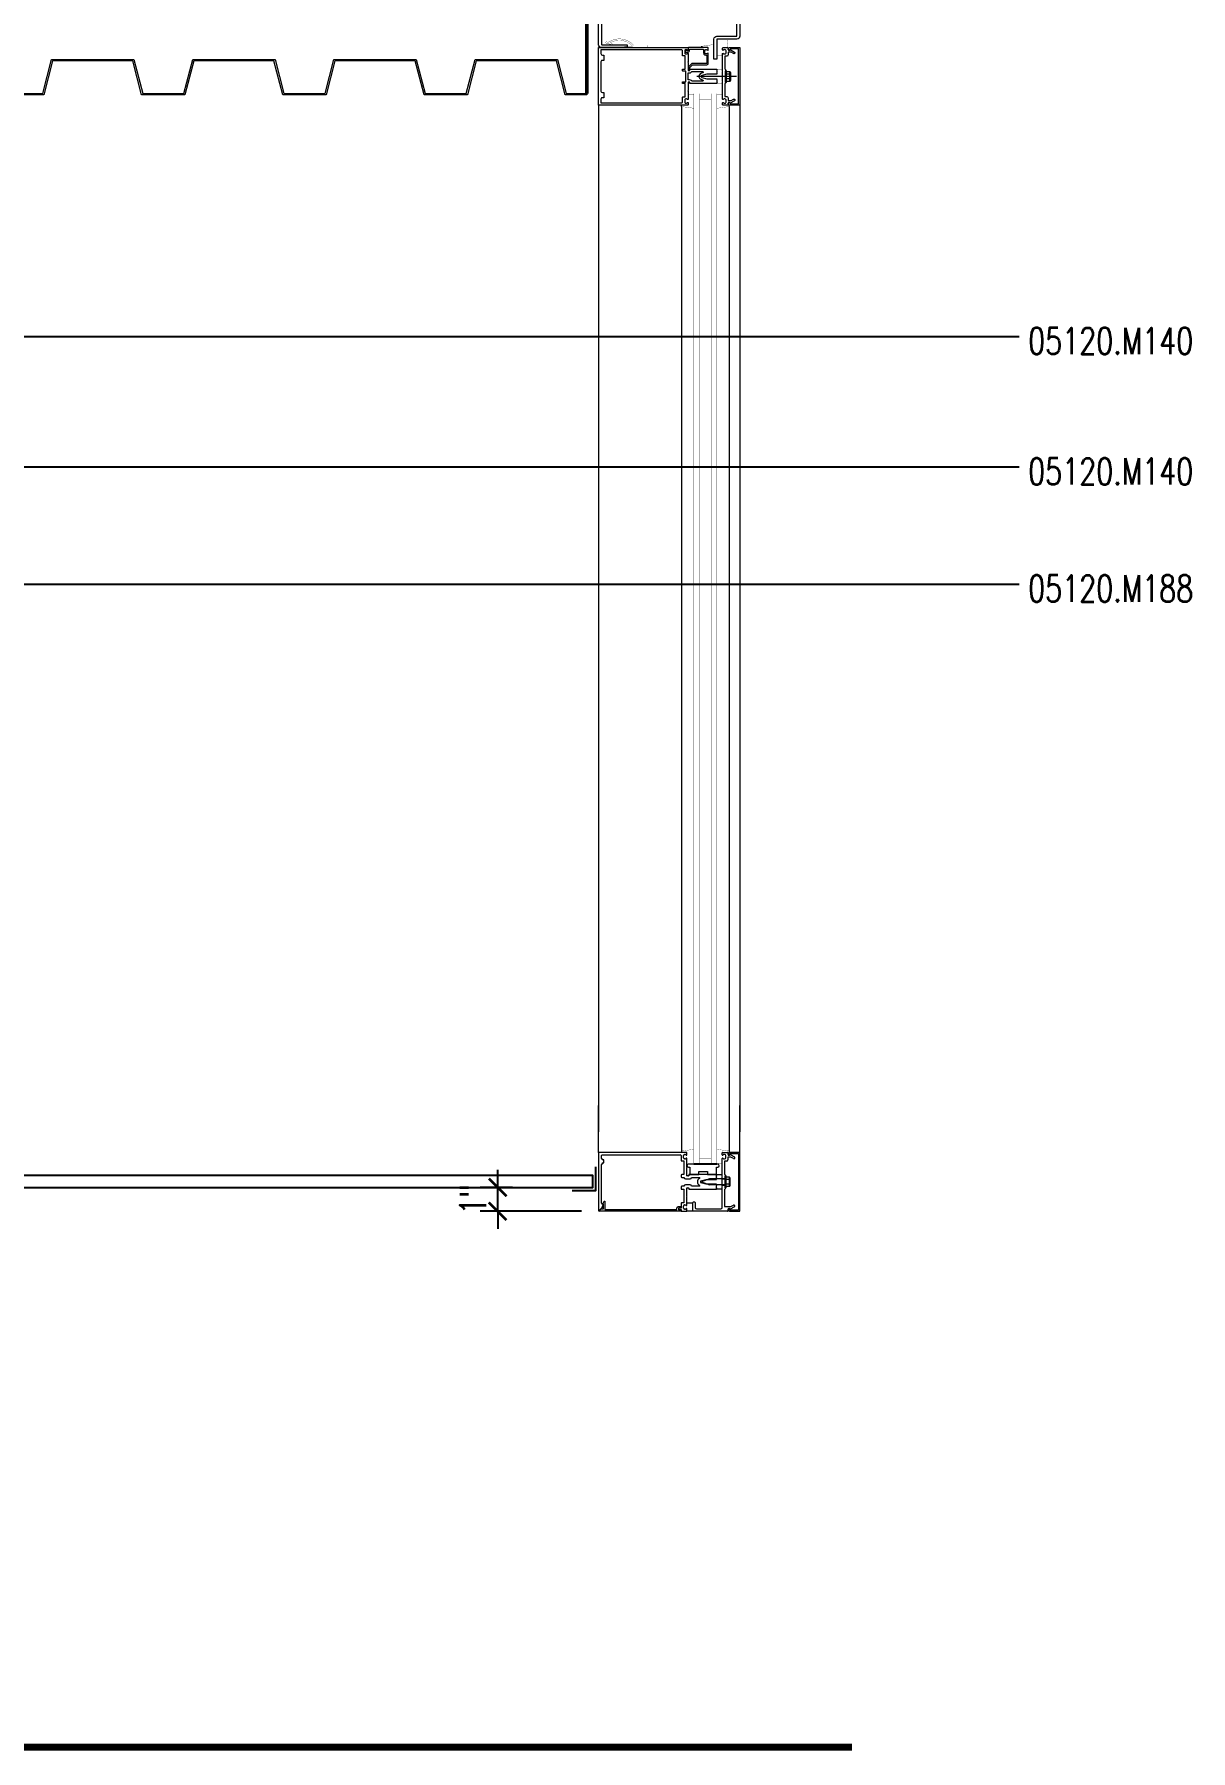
# Model space of a CAD drawing. Header units: inches. Extents: x 4066 to 5785, y 40 to 930.
# Drawn here: x 5735.8 to 5784.9, y 486.9 to 559.8 of the extents above; entities that cross this region are included whole.
import ezdxf

# ---------------------------------------------------------------- set-up
doc = ezdxf.new("R2010")
doc.units = ezdxf.units.IN
doc.header["$LTSCALE"] = 0.5
doc.header["$MEASUREMENT"] = 0
doc.layers.get('0').update_dxf_attribs({"lineweight": 18})
doc.layers.get('Defpoints').update_dxf_attribs({"color": 140, "lineweight": 18})
for name, color, linetype, lineweight in [('A-Anno-Dims', 211, 'Continuous', 18), ('A-Anno-Note', 231, 'Continuous', 25), ('A-Detl-Fine', 90, 'Continuous', 18), ('A-Detl-Medm', 31, 'Continuous', 25), ('A-Detl-Thin', 150, 'Continuous', 18), ('A-Detl-Wide', 213, 'Continuous', 50), ('G-Anno-Ttlb', 213, 'Continuous', 50)]:
    doc.layers.add(name, color=color, linetype=linetype, lineweight=lineweight)
doc.styles.add('Arch-Dim', font='romans.shx', dxfattribs={"width": 0.75})
doc.dimstyles.new('Aec-Arch-I-96', dxfattribs={"dimscale": 96, "dimtxt": 0.09375, "dimasz": 0.0625, "dimexe": 0.0625, "dimexo": 0.0625, "dimgap": 0.03125, "dimtad": 1, "dimdec": 4, "dimzin": 3, "dimdsep": 46, "dimlunit": 4, "dimtxsty": 'Arch-Dim', "dimblk": 'ARCHTICK', "dimcen": 0.09375, "dimazin": 2, "dimtfac": 0.75, "dimtdec": 4, "dimtix": 1, "dimtmove": 2, "dimatfit": 2, "dimfxl": 1, "dimtolj": 1, "dimtzin": 0, "dimarcsym": 0})

# ---------------------------------------------------------------- blocks, each defined once
blk = doc.blocks.new('*U62')
at = {"layer": 'A-Detl-Thin'}
blk.add_lwpolyline([(24.875, 0.06), (23.125, 0.06), (22.75, 1.5), (19.25, 1.5), (18.875, 0.06), (17.125, 0.06), (16.75, 1.5), (13.25, 1.5), (12.875, 0.06), (11.125, 0.06), (10.75, 1.5), (7.25, 1.5), (6.875, 0.06), (5.125, 0.06), (4.75, 1.5), (1.25, 1.5), (0.875, 0.06), (0, 0.06), (0, 0.06), (0, 0), (0.921, 0), (1.296, 1.44), (4.704, 1.44), (5.079, 0), (6.921, 0), (7.296, 1.44), (10.704, 1.44), (11.079, 0), (12.921, 0), (13.296, 1.44), (16.704, 1.44), (17.079, 0), (18.921, 0), (19.296, 1.44), (22.704, 1.44), (23.079, 0), (24.921, 0)], dxfattribs=at)
at = {"layer": 'A-Detl-Wide'}
blk.add_lwpolyline([(0, 0.06), (0, 5.5), (135.5, 5.5)], dxfattribs=at)
blk = doc.blocks.new('_ArchTick')
at = {"color": 0, "linetype": 'ByBlock', "const_width": 0.15}
blk.add_lwpolyline([(-0.5, -0.5), (0.5, 0.5)], dxfattribs=at)
blk = doc.blocks.new('*D149')
at = {"layer": 'A-Anno-Dims', "color": 0, "lineweight": -2, "transparency": 16777216}
for p, q in [((5755.453, 510.802), (5755.453, 511.552)), ((5756.079, 510.802), (5754.703, 510.802)), ((5755.453, 509.787), (5755.453, 510.802)), ((5759.013, 509.787), (5754.703, 509.787)), ((5755.453, 509.787), (5755.453, 509.037))]:
    blk.add_line(p, q, dxfattribs=at)
at = {"layer": 'Defpoints', "color": 0, "transparency": 16777216}
for p in [(5755.453, 510.802), (5756.829, 510.802), (5759.763, 509.787)]:
    blk.add_point(p, dxfattribs=at)
at = {"layer": 'A-Anno-Dims', "color": 0, "lineweight": -2, "transparency": 16777216, "xscale": 0.75, "yscale": 0.75, "zscale": 0.75}
for p, rotation in [((5755.453, 510.802), 270), ((5755.453, 509.787), 90)]:
    blk.add_blockref('_ArchTick', p, dxfattribs=dict(at, rotation=rotation))
at = {"layer": 'A-Anno-Dims', "color": 0, "transparency": 16777216, "insert": (5754.408, 510.295), "char_height": 1.125, "attachment_point": 5, "rotation": 90, "style": 'Arch-Dim'}
blk.add_mtext('\\A1;1"', dxfattribs=at)
blk = doc.blocks.new('*D155')
at = {"layer": 'A-Anno-Dims', "color": 0, "lineweight": -2, "transparency": 16777216}
for p, q in [((5653.745, 513.037), (5653.745, 607.563)), ((5765.745, 589.563), (5765.745, 607.563)), ((5653.745, 606.813), (5765.745, 606.813))]:
    blk.add_line(p, q, dxfattribs=at)
at = {"layer": 'Defpoints', "color": 0, "transparency": 16777216}
for p in [(5765.745, 606.813), (5765.745, 588.813), (5653.745, 512.287)]:
    blk.add_point(p, dxfattribs=at)
at = {"layer": 'A-Anno-Dims', "color": 0, "lineweight": -2, "transparency": 16777216, "xscale": 0.75, "yscale": 0.75, "zscale": 0.75, "rotation": 180}
blk.add_blockref('_ArchTick', (5653.745, 606.813), dxfattribs=at)
at = {"layer": 'A-Anno-Dims', "color": 0, "lineweight": -2, "transparency": 16777216, "xscale": 0.75, "yscale": 0.75, "zscale": 0.75}
blk.add_blockref('_ArchTick', (5765.745, 606.813), dxfattribs=at)
at = {"layer": 'A-Anno-Dims', "color": 0, "transparency": 16777216, "insert": (5709.745, 607.858), "char_height": 1.125, "attachment_point": 5, "style": 'Arch-Dim'}
blk.add_mtext('\\A1;9\'-4"', dxfattribs=at)

msp = doc.modelspace()

# ---------------------------------------------------------------- linework, layer by layer
at = {"layer": 'A-Detl-Fine'}
for p, q in [((5764.1183, 559.28619), (5764.1183, 559.22756)), ((5765.60671, 558.00566), (5763.9129, 558.00566)), ((5765.181, 558.24885), (5765.141, 558.24885)), ((5765.141, 557.74885), (5765.141, 558.24885)), ((5765.181, 557.74885), (5765.181, 558.24885)), ((5765.32068, 558.20177), (5765.181, 558.20177)), ((5765.32068, 558.10032), (5765.181, 558.10032)), ((5765.32068, 557.8974), (5765.181, 557.8974)), ((5765.32461, 557.81226), (5765.32461, 558.18545)), ((5765.34331, 558.18545), (5765.32461, 558.18545)), ((5765.35561, 557.84667), (5765.35561, 558.15105)), ((5765.181, 557.74885), (5765.141, 557.74885)), ((5765.32068, 557.79594), (5765.181, 557.79594)), ((5765.34331, 557.81226), (5765.32461, 557.81226)), ((5763.26323, 556.72511), (5763.26323, 556.78412)), ((5763.26323, 556.72511), (5763.26323, 512.34584)), ((5765.29537, 556.72511), (5765.29537, 556.78591)), ((5765.29537, 556.72511), (5765.29537, 512.34584)), ((5763.26323, 512.34584), (5763.26323, 512.28682)), ((5765.29537, 512.34584), (5765.29537, 512.28504)), ((5764.80764, 511.78682), (5763.55764, 511.78682)), ((5763.55764, 511.66182), (5763.62014, 511.66182)), ((5763.62014, 511.66182), (5763.62014, 511.34982)), ((5763.62014, 511.34982), (5763.99514, 511.34982)), ((5763.99514, 511.47482), (5764.37014, 511.47482)), ((5763.99514, 511.34982), (5763.99514, 511.47482)), ((5764.37014, 511.47482), (5764.37014, 511.34982)), ((5764.37014, 511.34982), (5764.74514, 511.34982)), ((5764.74514, 511.34982), (5764.74514, 511.66182)), ((5764.74514, 511.66182), (5764.80764, 511.66182)), ((5764.74514, 511.34982), (5764.99514, 511.34982)), ((5765.12014, 510.78682), (5765.12014, 511.28682)), ((5765.16014, 511.28682), (5765.12014, 511.28682)), ((5765.16014, 510.78682), (5765.16014, 511.28682)), ((5765.29982, 511.23974), (5765.16014, 511.23974)), ((5765.30374, 510.85023), (5765.30374, 511.22342)), ((5765.32245, 511.22342), (5765.30374, 511.22342)), ((5765.33474, 510.88464), (5765.33474, 511.18902)), ((5764.45514, 511.16221), (5764.12014, 511.03682)), ((5764.12014, 511.03682), (5764.45514, 510.91144)), ((5765.12014, 511.16221), (5764.45514, 511.16221)), ((5765.12014, 510.91144), (5764.45514, 510.91144)), ((5764.99514, 510.72382), (5764.74514, 510.72382)), ((5765.16014, 510.78682), (5765.12014, 510.78682)), ((5765.29982, 511.13829), (5765.16014, 511.13829)), ((5765.29982, 510.93537), (5765.16014, 510.93537)), ((5765.29982, 510.83391), (5765.16014, 510.83391)), ((5765.32245, 510.85023), (5765.30374, 510.85023)), ((5763.4949, 510.14722), (5763.7449, 510.14722)), ((5763.7449, 509.78722), (5763.4949, 509.78722))]:
    msp.add_line(p, q, dxfattribs=at)
at = {"layer": 'A-Detl-Fine', "const_width": 0.01111}
for points in [[(5760.07629, 559.47402), (5760.06102, 559.46987), (5760.05013, 559.45899), (5760.04598, 559.44372)], [(5760.04598, 559.44372), (5760.04879, 559.43099), (5760.05647, 559.42078), (5760.06789, 559.4146)], [(5760.06787, 559.4146), (5760.33285, 559.34882)], [(5760.08244, 559.47342), (5760.08045, 559.47374), (5760.07836, 559.47394), (5760.07629, 559.47402)], [(5760.15541, 559.4553), (5760.08248, 559.4734)], [(5760.62097, 559.59977), (5760.55067, 559.59648), (5760.4806, 559.58685), (5760.41137, 559.5712), (5760.34359, 559.54988), (5760.2779, 559.52321), (5760.2149, 559.49155), (5760.15522, 559.45522)], [(5760.62097, 559.53919), (5760.54257, 559.53497), (5760.46501, 559.52262), (5760.38917, 559.50255), (5760.3159, 559.4752), (5760.24606, 559.44099)], [(5760.34119, 559.36582), (5760.247, 559.44108)], [(5760.33285, 559.34883), (5760.33367, 559.34866), (5760.33453, 559.34854), (5760.33538, 559.3485)], [(5760.33538, 559.3485), (5760.34024, 559.34981), (5760.34369, 559.35327), (5760.34501, 559.35813)], [(5760.34501, 559.35813), (5760.34454, 559.36106), (5760.34323, 559.36368), (5760.34118, 559.3658)], [(5761.23449, 559.32674), (5761.19066, 559.37147), (5761.14348, 559.4127), (5761.09328, 559.45026), (5761.04038, 559.484), (5760.98508, 559.51376), (5760.92772, 559.53938), (5760.8686, 559.5607), (5760.80805, 559.57755), (5760.74638, 559.58979), (5760.68392, 559.59725), (5760.62097, 559.59977)], [(5761.18631, 559.28924), (5761.14156, 559.33456), (5761.09324, 559.3758), (5761.0417, 559.41278), (5760.98731, 559.44535), (5760.93042, 559.47336), (5760.87139, 559.49663), (5760.81057, 559.51501), (5760.74832, 559.52833), (5760.68501, 559.53645), (5760.62097, 559.53919)], [(5761.82093, 559.32491), (5761.23458, 559.32491)], [(5761.82093, 559.22718), (5761.82093, 559.32491)], [(5764.646, 559.36099), (5764.1183, 559.28619)], [(5765.23345, 559.5926), (5765.21973, 559.53145), (5765.2115, 559.46909), (5765.20876, 559.40612)], [(5765.20876, 559.40612), (5765.2115, 559.34315), (5765.21973, 559.28079), (5765.23345, 559.21964)], [(5761.18652, 559.28777), (5760.8437, 559.28777)], [(5760.8437, 559.28777), (5760.8437, 559.25747)], [(5760.874, 559.22718), (5760.85874, 559.23133), (5760.84786, 559.2422), (5760.84372, 559.25747)], [(5760.874, 559.22718), (5761.82093, 559.22718)], [(5764.1183, 559.22756), (5764.23129, 559.22756)], [(5764.40169, 558.75849), (5764.646, 558.75849)], [(5764.76814, 559.22681), (5765.01245, 559.22681)], [(5765.01245, 558.875), (5764.76814, 558.875)], [(5765.01221, 558.31153), (5764.76791, 558.31153)], [(5763.54662, 557.25282), (5763.79094, 557.25282)], [(5765.01198, 557.25282), (5764.76767, 557.25282)], [(5764.76791, 557.69979), (5765.01221, 557.69979)], [(5763.79094, 556.65033), (5763.26323, 556.72511)], [(5764.76767, 556.65033), (5765.29537, 556.72511)], [(5763.79094, 512.42061), (5763.26323, 512.34584)], [(5764.76767, 512.42061), (5765.29537, 512.34584)], [(5763.54662, 511.81813), (5763.79094, 511.81813)], [(5765.01198, 511.81813), (5764.76767, 511.81813)]]:
    msp.add_lwpolyline(points, dxfattribs=at)
at = {"layer": 'A-Detl-Fine', "linetype": 'Continuous', "const_width": 0.01111}
for points in [[(5764.76791, 558.31153), (5764.76791, 558.25045)], [(5764.76791, 557.76086), (5764.76791, 557.69979)]]:
    msp.add_lwpolyline(points, dxfattribs=at)
at = {"layer": 'A-Detl-Fine'}
for centre, radius, start, end in [((5765.3013, 558.15105), 0.05431, 290.9107, 69.0893), ((5765.19076, 557.99885), 0.16485, 322.0123, 37.9877), ((5765.3013, 557.84667), 0.05431, 290.9107, 69.0893), ((5763.55764, 511.72432), 0.0625, 90, 270), ((5764.80764, 511.72432), 0.0625, 270, 90), ((5765.28043, 511.18902), 0.05431, 290.9107, 69.0893), ((5765.16989, 511.03682), 0.16485, 322.0123, 37.9877), ((5765.28043, 510.88464), 0.05431, 290.9107, 69.0893)]:
    msp.add_arc(centre, radius, start, end, dxfattribs=at)
at = {"layer": 'A-Detl-Medm', "linetype": 'Continuous'}
msp.add_line((5763.79069, 511.79821), (5764.76791, 511.79821), dxfattribs=at)
at = {"layer": 'A-Detl-Medm', "linetype": 'Continuous', "const_width": 0.01111}
for points in [[(5763.79069, 557.27274), (5764.76791, 557.27274)], [(5763.79069, 511.79821), (5763.79069, 557.27274)], [(5764.03499, 511.79821), (5764.03499, 557.27274)], [(5764.5236, 557.27274), (5764.5236, 511.79821)], [(5764.76791, 557.27274), (5764.76791, 511.79821)], [(5764.03499, 557.02844), (5764.5236, 557.02844)], [(5764.03499, 512.04251), (5764.5236, 512.04251)]]:
    msp.add_lwpolyline(points, dxfattribs=at)
at = {"layer": 'A-Detl-Medm'}
msp.add_lwpolyline([(5653.99514, 510.80236), (5759.49415, 510.80236), (5759.49415, 511.30236), (5653.99514, 511.30236)], close=True, dxfattribs=at)
msp.add_lwpolyline([(5758.61915, 510.67736), (5759.61915, 510.67736), (5759.61915, 511.67736)], dxfattribs=at)
at = {"layer": 'A-Detl-Thin'}
for p, q in [((5759.74432, 556.78412), (5759.74432, 559.22718)), ((5759.74432, 559.22718), (5763.52685, 559.22718)), ((5763.27277, 559.12945), (5759.84205, 559.12945)), ((5759.84205, 559.12945), (5759.84205, 558.9731)), ((5759.84205, 558.9731), (5759.84209, 558.9731)), ((5759.84209, 558.62619), (5759.84205, 558.62619)), ((5759.84205, 558.62619), (5759.84205, 557.38513)), ((5759.84209, 558.9731), (5759.85007, 558.94352)), ((5759.85007, 558.65578), (5759.84209, 558.62619)), ((5759.85007, 558.94352), (5759.87111, 558.92248)), ((5759.87111, 558.67681), (5759.85007, 558.65578)), ((5759.87111, 558.92248), (5759.90069, 558.91448)), ((5759.90069, 558.68481), (5759.87111, 558.67681)), ((5759.90069, 558.91448), (5759.90069, 558.91447)), ((5759.90069, 558.91447), (5759.95933, 558.91447)), ((5759.95933, 558.68483), (5759.90069, 558.68483)), ((5759.90069, 558.68483), (5759.90069, 558.68481)), ((5759.95933, 558.91447), (5759.95933, 558.68483)), ((5763.27277, 559.12943), (5763.27277, 559.12945)), ((5763.28757, 559.12544), (5763.27277, 559.12943)), ((5763.29808, 559.11492), (5763.28757, 559.12544)), ((5763.30206, 559.10014), (5763.29808, 559.11492)), ((5763.30208, 559.10014), (5763.30206, 559.10014)), ((5763.30208, 558.89982), (5763.30208, 559.10014)), ((5763.30212, 558.89982), (5763.30208, 558.89982)), ((5763.30478, 558.88997), (5763.30212, 558.89982)), ((5763.31178, 558.88297), (5763.30478, 558.88997)), ((5763.32163, 558.88029), (5763.31178, 558.88297)), ((5763.32163, 558.88027), (5763.32163, 558.88029)), ((5763.42424, 558.88027), (5763.32163, 558.88027)), ((5763.39983, 559.09429), (5763.39981, 559.09429)), ((5763.39981, 559.09429), (5763.39981, 559.00828)), ((5763.39981, 559.00828), (5763.39983, 559.00828)), ((5763.40648, 559.11894), (5763.39983, 559.09429)), ((5763.39983, 559.00828), (5763.40648, 558.98363)), ((5763.42401, 559.13648), (5763.40648, 559.11894)), ((5763.40648, 558.98363), (5763.42401, 558.96609)), ((5763.42953, 559.08617), (5763.4193, 559.06493)), ((5763.4193, 559.06493), (5763.42706, 559.04408)), ((5763.44867, 559.14314), (5763.42401, 559.13648)), ((5763.42401, 558.96609), (5763.44867, 558.95943)), ((5763.42424, 558.31153), (5763.42424, 558.88027)), ((5763.42706, 559.04408), (5763.44867, 559.03468)), ((5763.4733, 559.12395), (5763.42951, 559.08619)), ((5763.42951, 559.08619), (5763.42953, 559.08617)), ((5763.45893, 559.14314), (5763.44867, 559.14314)), ((5763.44867, 559.03468), (5763.5464, 559.03468)), ((5763.44867, 558.95943), (5763.45893, 558.95943)), ((5763.45895, 559.14312), (5763.45893, 559.14314)), ((5763.45893, 558.95945), (5763.48184, 558.96246)), ((5763.45893, 558.95943), (5763.45893, 558.95945)), ((5763.48188, 559.14009), (5763.45895, 559.14312)), ((5763.47332, 559.12391), (5763.4733, 559.12395)), ((5763.48381, 559.12747), (5763.47332, 559.12391)), ((5763.48184, 558.96246), (5763.503, 558.97126)), ((5763.50305, 559.13128), (5763.48188, 559.14009)), ((5763.49335, 559.1231), (5763.48381, 559.12747)), ((5763.4975, 559.11284), (5763.49335, 559.1231)), ((5763.49752, 559.11284), (5763.4975, 559.11284)), ((5763.49752, 559.0933), (5763.49752, 559.11284)), ((5763.5464, 559.0933), (5763.49752, 559.0933)), ((5763.503, 558.97126), (5763.5213, 558.98537)), ((5763.52135, 559.11714), (5763.50305, 559.13128)), ((5763.5213, 558.98537), (5763.52135, 558.98537)), ((5763.53193, 559.11285), (5763.52135, 559.1172)), ((5763.52135, 559.1172), (5763.52135, 559.11714)), ((5763.52135, 558.98537), (5763.53193, 558.98972)), ((5763.52685, 559.22718), (5763.52685, 559.22714)), ((5763.52685, 559.22714), (5763.5367, 559.22448)), ((5763.5464, 558.63108), (5763.53173, 558.61641)), ((5763.53173, 558.61641), (5763.5464, 558.60176)), ((5763.54192, 559.11697), (5763.53193, 559.11285)), ((5763.53193, 558.98972), (5763.54192, 558.9856)), ((5763.5367, 559.22448), (5763.5437, 559.21748)), ((5763.54636, 559.1275), (5763.54192, 559.11697)), ((5763.54192, 558.9856), (5763.54636, 558.97506)), ((5763.5437, 559.21748), (5763.54636, 559.20763)), ((5763.54636, 559.20763), (5763.5464, 559.20763)), ((5763.5464, 559.1275), (5763.54636, 559.1275)), ((5763.54636, 558.97506), (5763.5464, 558.97506)), ((5763.54907, 559.21748), (5763.5464, 559.20763)), ((5763.5464, 559.20763), (5763.5464, 559.1275)), ((5763.5464, 559.20763), (5763.5464, 559.0933)), ((5763.5464, 559.03469), (5763.57598, 559.04268)), ((5763.5464, 559.03468), (5763.5464, 559.03469)), ((5763.5464, 558.97506), (5763.5464, 558.63108)), ((5763.5464, 558.60176), (5763.5464, 558.26266)), ((5763.55607, 559.22449), (5763.54907, 559.21748)), ((5763.56592, 559.22716), (5763.55607, 559.22449)), ((5764.38191, 559.22718), (5763.56592, 559.22718)), ((5763.56592, 559.22718), (5763.56592, 559.22716)), ((5763.57598, 559.04268), (5763.597, 559.0637)), ((5763.597, 559.0637), (5763.605, 559.09328)), ((5763.605, 559.09328), (5763.60502, 559.0933)), ((5763.60502, 559.0933), (5763.60502, 559.16854)), ((5763.60502, 559.16854), (5764.19624, 559.16854)), ((5764.19624, 559.16854), (5764.19624, 559.00828)), ((5764.19624, 559.00828), (5764.19626, 559.00828)), ((5764.19626, 559.00828), (5764.21091, 558.95403)), ((5764.21091, 558.95403), (5764.24948, 558.91546)), ((5764.24948, 558.91546), (5764.30373, 558.90081)), ((5764.25487, 559.00828), (5764.25487, 559.09429)), ((5764.25487, 559.09429), (5764.25489, 559.09429)), ((5764.25489, 559.00828), (5764.25487, 559.00828)), ((5764.25489, 559.09429), (5764.26157, 559.11893)), ((5764.26157, 558.98364), (5764.25489, 559.00828)), ((5764.26157, 559.11893), (5764.27909, 559.13645)), ((5764.27909, 558.96612), (5764.26157, 558.98364)), ((5764.27909, 559.13645), (5764.30373, 559.14312)), ((5764.30373, 558.95945), (5764.27909, 558.96612)), ((5764.30373, 559.14312), (5764.30373, 559.14314)), ((5764.30373, 559.14314), (5764.314, 559.14314)), ((5764.30373, 558.95943), (5764.30373, 558.95945)), ((5764.314, 558.95943), (5764.30373, 558.95943)), ((5764.30373, 558.90081), (5764.30373, 558.90079)), ((5764.30373, 558.90079), (5764.34282, 558.90079)), ((5764.314, 559.14314), (5764.31402, 559.14312)), ((5764.3369, 558.96248), (5764.314, 558.95945)), ((5764.314, 558.95945), (5764.314, 558.95943)), ((5764.31402, 559.14312), (5764.33694, 559.14007)), ((5764.35806, 558.97128), (5764.3369, 558.96248)), ((5764.33694, 559.14007), (5764.3581, 559.13126)), ((5764.34282, 558.90079), (5764.34282, 558.56071)), ((5764.37638, 558.98539), (5764.35806, 558.97128)), ((5764.3581, 559.13126), (5764.37642, 559.11714)), ((5764.37642, 558.98537), (5764.37638, 558.98539)), ((5764.37642, 559.11714), (5764.37642, 559.1172)), ((5764.37642, 559.1172), (5764.38699, 559.11285)), ((5764.38699, 558.98973), (5764.37642, 558.98537)), ((5764.38191, 559.22714), (5764.38191, 559.22718)), ((5764.39177, 559.22449), (5764.38191, 559.22714)), ((5764.38699, 559.11285), (5764.39699, 559.11697)), ((5764.39699, 558.98561), (5764.38699, 558.98973)), ((5764.39877, 559.21748), (5764.39177, 559.22449)), ((5764.39699, 559.11697), (5764.40142, 559.1275)), ((5764.40142, 558.97506), (5764.39699, 558.98561)), ((5764.40142, 559.20763), (5764.39877, 559.21748)), ((5764.40146, 559.20763), (5764.40142, 559.20763)), ((5764.40142, 559.1275), (5764.40146, 559.1275)), ((5764.40146, 558.97506), (5764.40142, 558.97506)), ((5764.40146, 559.1275), (5764.40146, 559.20763)), ((5764.40146, 558.56071), (5764.40146, 558.97506)), ((5765.25261, 559.149), (5765.25261, 559.16854)), ((5765.25261, 559.16854), (5765.25265, 559.16854)), ((5765.25265, 559.149), (5765.25261, 559.149)), ((5765.25265, 559.16854), (5765.26066, 559.19811)), ((5765.25799, 559.12929), (5765.25265, 559.149)), ((5765.272, 559.11528), (5765.25799, 559.12929)), ((5765.26066, 559.19811), (5765.28168, 559.21913)), ((5765.29171, 559.10994), (5765.272, 559.11528)), ((5765.28168, 559.21913), (5765.31125, 559.22714)), ((5765.31142, 559.11527), (5765.29171, 559.10994)), ((5765.31125, 559.22714), (5765.31125, 559.22718)), ((5765.31125, 559.22718), (5765.74514, 559.22718)), ((5765.32542, 559.12928), (5765.31142, 559.11527)), ((5765.33076, 559.149), (5765.32542, 559.12928)), ((5765.33078, 559.149), (5765.33076, 559.149)), ((5765.6865, 559.17832), (5765.33078, 559.17832)), ((5765.33078, 559.17832), (5765.33078, 559.149)), ((5765.6865, 556.833), (5765.6865, 559.17832)), ((5765.74514, 559.22718), (5765.74514, 556.78412)), ((5763.30208, 558.25289), (5763.30208, 558.29198)), ((5763.30208, 558.29198), (5763.3021, 558.29198)), ((5763.30212, 558.25289), (5763.30208, 558.25289)), ((5763.3021, 558.29198), (5763.30478, 558.30183)), ((5763.30478, 558.24305), (5763.30212, 558.25289)), ((5763.30478, 558.30183), (5763.31178, 558.30883)), ((5763.31178, 558.23604), (5763.30478, 558.24305)), ((5763.31178, 558.30883), (5763.32163, 558.3115)), ((5763.32163, 558.23337), (5763.31178, 558.23604)), ((5763.32163, 558.3115), (5763.32163, 558.31153)), ((5763.32163, 558.31153), (5763.42424, 558.31153)), ((5763.32163, 558.23335), (5763.32163, 558.23337)), ((5763.44867, 558.23335), (5763.32163, 558.23335)), ((5763.44867, 557.77796), (5763.44867, 558.23335)), ((5763.5464, 558.26266), (5763.54773, 558.25773)), ((5763.5464, 557.85614), (5763.5464, 558.15517)), ((5763.5464, 558.15517), (5763.61089, 558.15517)), ((5763.54773, 558.25773), (5763.55123, 558.25423)), ((5763.55123, 558.25423), (5763.55616, 558.25289)), ((5763.55421, 558.37993), (5763.5542, 558.37993)), ((5763.5542, 558.37993), (5763.5542, 558.27244)), ((5763.5542, 558.27244), (5763.55421, 558.27244)), ((5763.55622, 558.39514), (5763.55421, 558.37993)), ((5763.55421, 558.27244), (5763.55688, 558.26259)), ((5763.55616, 558.25289), (5763.61089, 558.25289)), ((5763.56205, 558.4092), (5763.55622, 558.39514)), ((5763.55688, 558.26259), (5763.56389, 558.25558)), ((5763.57139, 558.42138), (5763.56205, 558.4092)), ((5763.56389, 558.25558), (5763.57374, 558.25291)), ((5763.69352, 558.54354), (5763.57139, 558.4214)), ((5763.57139, 558.4214), (5763.57139, 558.42138)), ((5763.57374, 558.25291), (5763.57374, 558.25289)), ((5763.57374, 558.25289), (5763.59329, 558.25289)), ((5763.59329, 558.25293), (5763.60314, 558.25559)), ((5763.59329, 558.25289), (5763.59329, 558.25293)), ((5763.60314, 558.25559), (5763.61014, 558.26259)), ((5763.61014, 558.26259), (5763.6128, 558.27244)), ((5763.61087, 558.15518), (5763.64956, 558.16235)), ((5763.61089, 558.15517), (5763.61087, 558.15518)), ((5763.61089, 558.25291), (5763.61581, 558.25423)), ((5763.61089, 558.25289), (5763.61089, 558.25291)), ((5763.6128, 558.27244), (5763.61284, 558.27244)), ((5763.61284, 558.37993), (5763.73499, 558.50209)), ((5763.61284, 558.27244), (5763.61284, 558.37993)), ((5763.61581, 558.25423), (5763.61931, 558.25773)), ((5763.61931, 558.25773), (5763.62063, 558.26266)), ((5763.62063, 558.26266), (5763.62065, 558.26266)), ((5763.62065, 558.26266), (5763.62065, 558.30175)), ((5763.62065, 558.30175), (5763.62067, 558.30175)), ((5763.62067, 558.30175), (5763.62201, 558.30667)), ((5763.62201, 558.30667), (5763.62551, 558.31017)), ((5763.62551, 558.31017), (5763.63043, 558.3115)), ((5763.63043, 558.3115), (5763.63043, 558.31153)), ((5763.63043, 558.31153), (5764.76791, 558.31153)), ((5763.64956, 558.16235), (5763.68261, 558.18257)), ((5763.68261, 558.18257), (5763.70662, 558.21376)), ((5763.69354, 558.54354), (5763.69352, 558.54354)), ((5763.70572, 558.55288), (5763.69354, 558.54354)), ((5763.71978, 558.5587), (5763.70572, 558.55288)), ((5763.70662, 558.21376), (5763.70663, 558.2138)), ((5763.70663, 558.2138), (5764.15958, 558.2138)), ((5763.73499, 558.56071), (5763.71978, 558.5587)), ((5764.34282, 558.56071), (5763.73499, 558.56071)), ((5763.73499, 558.50209), (5764.34282, 558.50209)), ((5764.0247, 558.07744), (5764.00778, 558.03052)), ((5764.00778, 558.03052), (5764.00778, 557.9808)), ((5764.00778, 557.9808), (5764.0247, 557.93388)), ((5764.05853, 558.11601), (5764.0247, 558.07744)), ((5764.0247, 557.93388), (5764.05853, 557.89531)), ((5764.10928, 558.14065), (5764.05853, 558.11601)), ((5764.05853, 557.89531), (5764.10928, 557.87067)), ((5764.13457, 558.04625), (5764.10688, 558.02274)), ((5764.10688, 558.02274), (5764.10688, 557.98858)), ((5764.10688, 557.98858), (5764.13457, 557.96507)), ((5764.16715, 558.15617), (5764.10926, 558.14065)), ((5764.10926, 558.14065), (5764.10928, 558.14065)), ((5764.10928, 557.87067), (5764.10926, 557.87065)), ((5764.10926, 557.87065), (5764.16715, 557.85515)), ((5764.34771, 558.10337), (5764.13457, 558.04627)), ((5764.13457, 558.04627), (5764.13457, 558.04625)), ((5764.13457, 557.96507), (5764.13457, 557.96506)), ((5764.13457, 557.96506), (5764.34771, 557.90793)), ((5764.15958, 558.2138), (5764.15958, 558.21378)), ((5764.15958, 558.21378), (5764.18412, 558.20081)), ((5764.18751, 558.17506), (5764.16715, 558.15619)), ((5764.16715, 558.15619), (5764.16715, 558.15617)), ((5764.18412, 558.20081), (5764.18751, 558.17506)), ((5764.34282, 558.50211), (5764.3724, 558.51009)), ((5764.34282, 558.50209), (5764.34282, 558.50211)), ((5764.76791, 558.10337), (5764.34771, 558.10337)), ((5764.34771, 557.90793), (5764.76791, 557.90793)), ((5764.3724, 558.51009), (5764.39343, 558.53111)), ((5764.39343, 558.53111), (5764.40142, 558.56069)), ((5764.40142, 558.56069), (5764.40146, 558.56071)), ((5764.76791, 558.31153), (5764.76791, 558.27244)), ((5764.76791, 558.27244), (5764.78258, 558.25778)), ((5764.78258, 558.25778), (5764.76791, 558.24311)), ((5764.76791, 558.24311), (5764.76791, 558.17179)), ((5764.76791, 558.17179), (5764.78258, 558.15713)), ((5764.78258, 558.15713), (5764.76791, 558.14247)), ((5764.76791, 558.14247), (5764.76791, 558.10337)), ((5764.76791, 557.90793), (5764.76791, 557.86884)), ((5764.76791, 557.86884), (5764.78258, 557.85419)), ((5759.84205, 557.38513), (5759.84209, 557.38513)), ((5759.84209, 557.38513), (5759.85007, 557.35555)), ((5759.85007, 557.35555), (5759.87111, 557.33451)), ((5759.87111, 557.33451), (5759.90069, 557.32651)), ((5759.90069, 557.32651), (5759.90069, 557.32649)), ((5759.90069, 557.32649), (5759.95933, 557.32649)), ((5759.95933, 557.32649), (5759.95933, 557.09684)), ((5763.30208, 557.71934), (5763.30208, 557.75843)), ((5763.30208, 557.75843), (5763.3021, 557.75843)), ((5763.30212, 557.71934), (5763.30208, 557.71934)), ((5763.3021, 557.75843), (5763.30478, 557.76827)), ((5763.30478, 557.70949), (5763.30212, 557.71934)), ((5763.30478, 557.76827), (5763.31178, 557.77527)), ((5763.31178, 557.70249), (5763.30478, 557.70949)), ((5763.31178, 557.77527), (5763.32163, 557.77794)), ((5763.32163, 557.69981), (5763.31178, 557.70249)), ((5763.31178, 557.12835), (5763.32163, 557.13101)), ((5763.32163, 557.77794), (5763.32163, 557.77796)), ((5763.32163, 557.77796), (5763.44867, 557.77796)), ((5763.32163, 557.69979), (5763.32163, 557.69981)), ((5763.42424, 557.69979), (5763.32163, 557.69979)), ((5763.32163, 557.13101), (5763.32163, 557.13105)), ((5763.32163, 557.13105), (5763.42424, 557.13105)), ((5763.42424, 557.13105), (5763.42424, 557.69979)), ((5763.5464, 557.40956), (5763.53173, 557.39489)), ((5763.53173, 557.39489), (5763.5464, 557.38023)), ((5763.61089, 557.85614), (5763.5464, 557.85614)), ((5763.54773, 557.75357), (5763.5464, 557.74865)), ((5763.5464, 557.74865), (5763.5464, 557.40956)), ((5763.5464, 557.38023), (5763.5464, 557.03626)), ((5763.55123, 557.75708), (5763.54773, 557.75357)), ((5763.55616, 557.75841), (5763.55123, 557.75708)), ((5763.61089, 557.75843), (5763.55616, 557.75843)), ((5763.55616, 557.75843), (5763.55616, 557.75841)), ((5763.61093, 557.85612), (5763.61089, 557.85614)), ((5763.61089, 557.75839), (5763.61089, 557.75843)), ((5763.61581, 557.75707), (5763.61089, 557.75839)), ((5763.64962, 557.84892), (5763.61093, 557.85612)), ((5763.61931, 557.75357), (5763.61581, 557.75707)), ((5763.62063, 557.74865), (5763.61931, 557.75357)), ((5763.62065, 557.74865), (5763.62063, 557.74865)), ((5763.62065, 557.70956), (5763.62065, 557.74865)), ((5763.62067, 557.70956), (5763.62065, 557.70956)), ((5763.62201, 557.70463), (5763.62067, 557.70956)), ((5763.62551, 557.70113), (5763.62201, 557.70463)), ((5763.63043, 557.69979), (5763.62551, 557.70113)), ((5764.76791, 557.69979), (5763.63043, 557.69979)), ((5763.68266, 557.82868), (5763.64962, 557.84892)), ((5763.70663, 557.79747), (5763.68266, 557.82868)), ((5764.15958, 557.7975), (5763.70663, 557.7975)), ((5763.70663, 557.7975), (5763.70663, 557.79747)), ((5764.18412, 557.8105), (5764.15958, 557.79754)), ((5764.15958, 557.79754), (5764.15958, 557.7975)), ((5764.16715, 557.85515), (5764.16717, 557.85513)), ((5764.16717, 557.85513), (5764.18752, 557.83625)), ((5764.18752, 557.83625), (5764.18412, 557.8105)), ((5764.78258, 557.85419), (5764.76791, 557.83953)), ((5764.76791, 557.83953), (5764.76791, 557.76819)), ((5764.76791, 557.76819), (5764.78258, 557.75353)), ((5764.78258, 557.75353), (5764.76791, 557.73888)), ((5764.76791, 557.73888), (5764.76791, 557.69979)), ((5763.52685, 556.78412), (5759.74432, 556.78412)), ((5759.74432, 556.78412), (5759.74447, 513.16447)), ((5759.84209, 557.0382), (5759.84205, 557.0382)), ((5759.84205, 557.0382), (5759.84205, 556.88186)), ((5759.84205, 556.88186), (5763.27277, 556.88186)), ((5759.85007, 557.06779), (5759.84209, 557.0382)), ((5759.87111, 557.08882), (5759.85007, 557.06779)), ((5759.90069, 557.09682), (5759.87111, 557.08882)), ((5759.95933, 557.09684), (5759.90069, 557.09684)), ((5759.90069, 557.09684), (5759.90069, 557.09682)), ((5763.27277, 556.88187), (5763.28756, 556.88586)), ((5763.27277, 556.88186), (5763.27277, 556.88187)), ((5763.28756, 556.88586), (5763.29807, 556.89637)), ((5763.29807, 556.89637), (5763.30206, 556.91116)), ((5763.30206, 556.91116), (5763.30208, 556.91116)), ((5763.30208, 556.91116), (5763.30208, 557.1115)), ((5763.30208, 557.1115), (5763.3021, 557.1115)), ((5763.3021, 557.1115), (5763.30478, 557.12135)), ((5763.30478, 557.12135), (5763.31178, 557.12835)), ((5763.39983, 557.00302), (5763.39981, 557.00302)), ((5763.39981, 557.00302), (5763.39981, 556.91704)), ((5763.39981, 556.91704), (5763.39983, 556.91704)), ((5763.40648, 557.02768), (5763.39983, 557.00302)), ((5763.39983, 556.91704), (5763.40648, 556.89238)), ((5763.42401, 557.04521), (5763.40648, 557.02768)), ((5763.40648, 556.89238), (5763.42401, 556.87485)), ((5763.44867, 557.05187), (5763.42401, 557.04521)), ((5763.42401, 556.87485), (5763.44867, 556.86818)), ((5763.45893, 557.05189), (5763.44867, 557.05189)), ((5763.44867, 557.05189), (5763.44867, 557.05187)), ((5763.44867, 556.86818), (5763.45893, 556.86818)), ((5763.45895, 557.05187), (5763.45893, 557.05189)), ((5763.45893, 556.8682), (5763.48184, 556.87121)), ((5763.45893, 556.86818), (5763.45893, 556.8682)), ((5763.48188, 557.04885), (5763.45895, 557.05187)), ((5763.48184, 556.87121), (5763.503, 556.88001)), ((5763.50305, 557.04003), (5763.48188, 557.04885)), ((5763.503, 556.88001), (5763.5213, 556.89412)), ((5763.52135, 557.02589), (5763.50305, 557.04003)), ((5763.5213, 556.89412), (5763.52135, 556.89411)), ((5763.53193, 557.0216), (5763.52135, 557.02595)), ((5763.52135, 557.02595), (5763.52135, 557.02589)), ((5763.52135, 556.89411), (5763.53193, 556.89846)), ((5763.5367, 556.78683), (5763.52685, 556.78416)), ((5763.52685, 556.78416), (5763.52685, 556.78412)), ((5763.54192, 557.02572), (5763.53193, 557.0216)), ((5763.53193, 556.89846), (5763.54192, 556.89434)), ((5763.5437, 556.79382), (5763.5367, 556.78683)), ((5763.54636, 557.03626), (5763.54192, 557.02572)), ((5763.54192, 556.89434), (5763.54636, 556.8838)), ((5763.54636, 556.80367), (5763.5437, 556.79382)), ((5763.5464, 557.03626), (5763.54636, 557.03626)), ((5763.54636, 556.8838), (5763.5464, 556.8838)), ((5763.5464, 556.80367), (5763.54636, 556.80367)), ((5763.5464, 556.8838), (5763.5464, 556.80367)), ((5765.25261, 556.84276), (5765.25261, 556.86231)), ((5765.25261, 556.86231), (5765.25265, 556.86231)), ((5765.25263, 556.84276), (5765.25261, 556.84276)), ((5765.26066, 556.81319), (5765.25263, 556.84276)), ((5765.25265, 556.86231), (5765.25799, 556.88202)), ((5765.25799, 556.88202), (5765.272, 556.89603)), ((5765.28168, 556.79217), (5765.26066, 556.81319)), ((5765.272, 556.89603), (5765.29171, 556.90136)), ((5765.31125, 556.78416), (5765.28168, 556.79217)), ((5765.29171, 556.90136), (5765.31142, 556.89602)), ((5765.31125, 556.78412), (5765.31125, 556.78416)), ((5765.74514, 556.78412), (5765.31125, 556.78412)), ((5765.31142, 556.89602), (5765.32543, 556.88201)), ((5765.32543, 556.88201), (5765.33076, 556.86231)), ((5765.33076, 556.86231), (5765.33078, 556.86231)), ((5765.33078, 556.86231), (5765.33078, 556.833)), ((5765.33078, 556.833), (5765.6865, 556.833)), ((5765.74514, 556.78412), (5765.74514, 513.16443)), ((5759.74415, 512.28682), (5759.74415, 514.28682)), ((5765.74514, 512.28682), (5765.74514, 514.28682)), ((5763.47514, 512.28682), (5759.74415, 512.28682)), ((5759.74415, 512.28682), (5759.74415, 509.81789)), ((5759.86915, 512.02682), (5759.86915, 512.15682)), ((5759.89915, 512.18682), (5763.21514, 512.18682)), ((5759.96415, 511.96682), (5759.92915, 511.96682)), ((5759.96415, 511.84182), (5759.96415, 511.96682)), ((5763.24514, 512.15682), (5763.24514, 511.95182)), ((5763.26514, 511.93182), (5763.37014, 511.93182)), ((5763.34514, 512.06282), (5763.34514, 512.15082)), ((5763.37014, 511.93182), (5763.37014, 511.34982)), ((5763.39514, 512.20082), (5763.40565, 512.20082)), ((5763.40565, 512.01282), (5763.39514, 512.01282)), ((5763.49514, 512.18482), (5763.49514, 512.26682)), ((5763.49514, 511.67682), (5763.49514, 512.02882)), ((5764.99514, 512.18482), (5764.99514, 512.26682)), ((5764.99514, 511.26182), (5764.99514, 512.02882)), ((5765.01514, 512.28682), (5765.20114, 512.28682)), ((5765.09514, 512.20082), (5765.08463, 512.20082)), ((5765.08463, 512.01282), (5765.09514, 512.01282)), ((5765.14514, 512.06282), (5765.14514, 512.15082)), ((5765.23114, 512.25682), (5765.23114, 512.21682)), ((5765.36596, 512.08682), (5765.23114, 512.08682)), ((5765.23114, 512.08682), (5765.23114, 511.97282)), ((5765.24114, 512.22682), (5765.24114, 512.20682)), ((5765.31125, 512.28678), (5765.28168, 512.27877)), ((5765.74514, 512.28682), (5765.30114, 512.28682)), ((5765.31125, 512.28682), (5765.31125, 512.28678)), ((5765.32114, 512.20682), (5765.32114, 512.23682)), ((5765.32114, 512.23682), (5765.68514, 512.23682)), ((5765.32851, 512.20082), (5765.51114, 512.09538)), ((5765.47114, 512.0261), (5765.36596, 512.08682)), ((5765.68514, 512.23682), (5765.68514, 509.83682)), ((5765.74514, 509.78682), (5765.74514, 512.28682)), ((5759.86915, 510.12882), (5759.86915, 511.78182)), ((5759.92915, 511.84182), (5759.96415, 511.84182)), ((5763.24514, 511.31982), (5763.24514, 511.25482)), ((5763.37014, 511.34982), (5763.27514, 511.34982)), ((5763.27514, 511.22482), (5763.37014, 511.22482)), ((5763.48014, 511.66182), (5763.49514, 511.67682)), ((5763.49514, 511.64682), (5763.48014, 511.66182)), ((5763.49514, 511.29982), (5763.49514, 511.64682)), ((5763.56114, 511.28982), (5763.50514, 511.28982)), ((5763.57114, 511.33982), (5763.57114, 511.29982)), ((5764.74514, 511.34982), (5763.58114, 511.34982)), ((5763.69614, 511.22482), (5764.02376, 511.22482)), ((5764.74514, 511.30982), (5764.74514, 511.34982)), ((5764.74514, 511.28732), (5764.74514, 511.34982)), ((5764.76014, 511.29482), (5764.74514, 511.30982)), ((5764.74514, 511.27982), (5764.76014, 511.29482)), ((5764.74514, 511.20682), (5764.74514, 511.27982)), ((5764.76014, 511.19182), (5764.74514, 511.20682)), ((5764.74514, 511.17682), (5764.76014, 511.19182)), ((5764.98014, 511.24682), (5764.99514, 511.26182)), ((5764.99514, 511.23182), (5764.98014, 511.24682)), ((5764.99514, 511.28732), (5764.99514, 511.34982)), ((5764.99514, 510.84182), (5764.99514, 511.23182)), ((5765.09514, 511.91282), (5765.09514, 511.36182)), ((5765.17114, 511.91282), (5765.09514, 511.91282)), ((5765.09514, 511.36182), (5765.12014, 511.33682)), ((5765.12014, 511.33682), (5765.12014, 511.05182)), ((5763.24514, 510.81882), (5763.24514, 510.75382)), ((5763.37014, 510.84882), (5763.27514, 510.84882)), ((5763.27514, 510.72382), (5763.37014, 510.72382)), ((5763.37014, 510.72382), (5763.37014, 510.14182)), ((5763.43014, 511.16482), (5763.63614, 511.16482)), ((5763.63614, 510.90882), (5763.43014, 510.90882)), ((5763.49514, 510.42682), (5763.49514, 510.77382)), ((5763.50514, 510.78382), (5763.56114, 510.78382)), ((5763.57114, 510.77382), (5763.57114, 510.73382)), ((5763.58114, 510.72382), (5764.74514, 510.72382)), ((5764.02376, 510.84882), (5763.69614, 510.84882)), ((5764.09703, 511.07838), (5764.31514, 511.13682)), ((5764.31514, 510.93682), (5764.09703, 510.99527)), ((5764.31514, 511.13682), (5764.74514, 511.13682)), ((5764.74514, 510.93682), (5764.31514, 510.93682)), ((5764.74514, 511.13682), (5764.74514, 511.17682)), ((5764.74514, 510.89682), (5764.74514, 510.93682)), ((5764.76014, 510.88182), (5764.74514, 510.89682)), ((5764.74514, 510.86682), (5764.76014, 510.88182)), ((5764.74514, 510.79382), (5764.74514, 510.86682)), ((5764.76014, 510.77882), (5764.74514, 510.79382)), ((5764.74514, 510.72382), (5764.74514, 510.78632)), ((5764.74514, 510.76382), (5764.76014, 510.77882)), ((5764.74514, 510.72382), (5764.74514, 510.76382)), ((5764.98014, 510.82682), (5764.99514, 510.84182)), ((5764.99514, 510.81182), (5764.98014, 510.82682)), ((5764.99514, 511.16982), (5765.12014, 511.16982)), ((5764.99514, 510.90382), (5765.12014, 510.90382)), ((5764.99514, 509.94682), (5764.99514, 510.81182)), ((5764.99514, 510.72382), (5764.99514, 510.78632)), ((5765.12014, 510.73682), (5765.09514, 510.71182)), ((5765.09514, 510.71182), (5765.09514, 509.98682)), ((5765.12014, 511.05182), (5765.10514, 511.03682)), ((5765.10514, 511.03682), (5765.12014, 511.02182)), ((5765.12014, 511.02182), (5765.12014, 510.73682)), ((5759.76122, 509.81082), (5759.89503, 509.94463)), ((5759.89503, 509.94463), (5759.95115, 510.09882)), ((5759.95115, 510.09882), (5759.89915, 510.09882)), ((5763.24514, 509.91682), (5763.16414, 509.91682)), ((5763.16414, 509.85682), (5763.24514, 509.85682)), ((5763.24514, 510.12182), (5763.24514, 509.91682)), ((5763.24514, 509.85682), (5763.24514, 509.80682)), ((5763.37014, 510.14182), (5763.26514, 510.14182)), ((5763.26514, 509.78682), (5763.47514, 509.78682)), ((5763.34514, 509.92282), (5763.34514, 510.01082)), ((5763.39514, 510.06082), (5763.40565, 510.06082)), ((5763.40565, 509.87282), (5763.39514, 509.87282)), ((5763.48014, 510.41182), (5763.49514, 510.42682)), ((5763.49514, 510.39682), (5763.48014, 510.41182)), ((5763.49514, 510.04482), (5763.49514, 510.39682)), ((5763.49514, 509.80682), (5763.49514, 509.88882)), ((5763.74514, 509.78682), (5763.74514, 510.15682)), ((5765.20114, 509.78682), (5763.74514, 509.78682)), ((5763.77514, 510.18682), (5763.81514, 510.18682)), ((5763.84514, 510.15682), (5763.84514, 509.94682)), ((5763.90514, 509.88682), (5764.93514, 509.88682)), ((5765.09514, 509.98682), (5765.36596, 509.98682)), ((5765.23114, 509.85682), (5765.23114, 509.81682)), ((5765.24114, 509.86682), (5765.24114, 509.84682)), ((5765.30114, 509.78682), (5765.74514, 509.78682)), ((5765.32114, 509.83682), (5765.32114, 509.86682)), ((5765.68514, 509.83682), (5765.32114, 509.83682)), ((5765.51114, 509.97826), (5765.32851, 509.87282)), ((5765.36596, 509.98682), (5765.47114, 510.04755))]:
    msp.add_line(p, q, dxfattribs=at)
for points in [[(5765.74512, 565.84961), (5765.74512, 559.71863, -0.41421356), (5765.62012, 559.59363), (5764.78354, 559.59363, 0.41421356), (5764.76791, 559.57801), (5764.76791, 558.73857), (5764.64576, 558.73857), (5764.64576, 559.59079, -0.41421356), (5764.77076, 559.71579), (5765.60734, 559.71579, 0.41421356), (5765.62296, 559.73142), (5765.62296, 565.83683, 0.41421356), (5765.60734, 565.85245), (5764.77076, 565.85245, -0.41421356), (5764.64576, 565.97745), (5764.64576, 566.82967), (5764.76791, 566.82967), (5764.76791, 565.99024, 0.41421356), (5764.78354, 565.97461), (5765.62012, 565.97461, -0.41421356)], [(5759.86932, 559.22718, -0.41421356), (5759.74432, 559.35218), (5759.74432, 566.21606, -0.41421356), (5759.86932, 566.34106), (5760.96023, 566.34106), (5760.96023, 566.21891), (5759.88211, 566.21891, 0.41421356), (5759.86648, 566.20328), (5759.86648, 559.36497, 0.41421356), (5759.88211, 559.34934), (5760.96023, 559.34934), (5760.96023, 559.22718)], [(5763.21914, 509.84682, -0.41421356), (5763.23914, 509.82682), (5763.23914, 509.78682), (5759.76315, 509.78682, -0.66817864), (5759.75962, 509.79536), (5759.85108, 509.88682), (5759.95115, 509.88682), (5759.95115, 510.09882), (5759.91915, 510.09882), (5759.98528, 510.21335, -0.76732699), (5760.01315, 510.20588), (5760.01315, 509.86682), (5763.06914, 509.86682), (5763.06914, 509.92682, -0.41421356), (5763.12914, 509.98682), (5763.20914, 509.98682, -1), (5763.20914, 509.92682), (5763.13414, 509.92682), (5763.13414, 509.84682)]]:
    msp.add_lwpolyline(points, format="xyb", close=True, dxfattribs=at)
msp.add_lwpolyline([(5765.47737, 557.03891), (5765.47739, 557.03889), (5765.49713, 557.04412), (5765.51627, 557.03899), (5765.53075, 557.02459), (5765.53598, 557.00484), (5765.53084, 556.98571), (5765.51644, 556.97123), (5765.51646, 556.97121), (5765.338, 556.86818), (5765.33798, 556.86814), (5765.30548, 556.89969), (5765.26359, 556.89282), (5765.24287, 556.85254), (5765.24284, 556.85254), (5765.24284, 556.81345), (5765.24282, 556.81345), (5765.23881, 556.79867), (5765.22831, 556.78816), (5765.21352, 556.78416), (5765.21352, 556.78412), (5765.03176, 556.78412), (5765.03176, 556.78416), (5765.02191, 556.78683), (5765.01491, 556.79382), (5765.01225, 556.80367), (5765.01221, 556.80367), (5765.01221, 556.8838), (5765.01223, 556.8838), (5765.01668, 556.89434), (5765.02667, 556.89846), (5765.03726, 556.89411), (5765.03729, 556.89416), (5765.05558, 556.88004), (5765.07675, 556.87123), (5765.09967, 556.8682), (5765.09967, 556.86818), (5765.10994, 556.86818), (5765.10994, 556.8682), (5765.13459, 556.87485), (5765.15211, 556.89237), (5765.15878, 556.91704), (5765.1588, 556.91704), (5765.1588, 557.00302), (5765.15878, 557.00302), (5765.15213, 557.02766), (5765.13461, 557.04519), (5765.10994, 557.05186), (5765.10994, 557.05189), (5765.09967, 557.05189), (5765.09967, 557.05187), (5765.07676, 557.04885), (5765.05559, 557.04005), (5765.03729, 557.02591), (5765.03726, 557.02595), (5765.02668, 557.0216), (5765.01668, 557.02572), (5765.01225, 557.03626), (5765.01221, 557.03626), (5765.01221, 557.78578), (5764.99756, 557.80044), (5765.01221, 557.8151), (5765.01221, 558.19622), (5764.99756, 558.21087), (5765.01221, 558.22553), (5765.01221, 558.97506), (5765.01223, 558.97506), (5765.01668, 558.9856), (5765.02667, 558.98972), (5765.03726, 558.98537), (5765.03729, 558.98541), (5765.05558, 558.97128), (5765.07675, 558.96247), (5765.09967, 558.95945), (5765.09967, 558.95943), (5765.10994, 558.95943), (5765.10994, 558.95945), (5765.13459, 558.96609), (5765.15211, 558.98362), (5765.15878, 559.00828), (5765.1588, 559.00828), (5765.1588, 559.09429), (5765.15878, 559.09429), (5765.15213, 559.11893), (5765.13461, 559.13646), (5765.10994, 559.14312), (5765.10994, 559.14314), (5765.09967, 559.14314), (5765.09967, 559.14312), (5765.07676, 559.1401), (5765.05559, 559.1313), (5765.03729, 559.11716), (5765.03726, 559.1172), (5765.02668, 559.11285), (5765.01668, 559.11697), (5765.01225, 559.1275), (5765.01221, 559.1275), (5765.01221, 559.20763), (5765.01225, 559.20763), (5765.01491, 559.21748), (5765.02191, 559.22448), (5765.03176, 559.22714), (5765.03176, 559.22718), (5765.21352, 559.22718), (5765.21352, 559.22716), (5765.22831, 559.22316), (5765.23882, 559.21265), (5765.24282, 559.19787), (5765.24284, 559.19787), (5765.24284, 559.15878), (5765.24287, 559.15878), (5765.26358, 559.11851), (5765.30546, 559.11162), (5765.33798, 559.14314), (5765.338, 559.14314), (5765.51646, 559.0401), (5765.51646, 559.04006), (5765.53085, 559.02558), (5765.53598, 559.00645), (5765.53073, 558.98672), (5765.51626, 558.97231), (5765.49712, 558.96718), (5765.47739, 558.97241), (5765.47737, 558.97239), (5765.37459, 559.03174), (5765.24284, 559.03174), (5765.24284, 558.92034), (5765.24282, 558.92032), (5765.2348, 558.89075), (5765.21378, 558.86974), (5765.18422, 558.86174), (5765.18422, 558.8617), (5765.10994, 558.8617), (5765.10994, 558.32326), (5765.13437, 558.29881), (5765.13437, 558.02031), (5765.11971, 558.00566), (5765.13437, 557.991), (5765.13437, 557.71249), (5765.10994, 557.68806), (5765.10994, 557.14961), (5765.18422, 557.14961), (5765.18422, 557.14959), (5765.2138, 557.14157), (5765.23482, 557.12054), (5765.24282, 557.09097), (5765.24284, 557.09098), (5765.24284, 556.97958), (5765.37459, 556.97958)], close=True, dxfattribs=at)
for centre, radius, start, end in [((5759.89915, 512.15682), 0.03, 90, 180), ((5759.92915, 512.02682), 0.06, 180, 270), ((5763.21514, 512.15682), 0.03, 0, 90), ((5763.26514, 511.95182), 0.02, 180, 270), ((5763.39514, 512.15082), 0.05, 90, 180), ((5763.39514, 512.06282), 0.05, 180, 270), ((5763.40565, 512.11082), 0.09, 44.8103119, 90), ((5763.40565, 512.10282), 0.09, 270, 315.1896881), ((5763.48014, 512.18482), 0.015, 224.8103119, 360), ((5763.48014, 512.02882), 0.015, 360, 135.1896881), ((5763.47514, 512.26682), 0.02, 0, 90), ((5765.01514, 512.26682), 0.02, 90, 180), ((5765.01014, 512.18482), 0.015, 180, 315.1896881), ((5765.01014, 512.02882), 0.015, 44.8103119, 180), ((5765.08463, 512.11082), 0.09, 90, 135.1896881), ((5765.08463, 512.10282), 0.09, 224.8103119, 270), ((5765.09514, 512.15082), 0.05, 0, 90), ((5765.09514, 512.06282), 0.05, 270, 0), ((5765.17114, 511.97282), 0.06, 270, 0), ((5765.20114, 512.25682), 0.03, 0, 90), ((5765.28114, 512.21682), 0.05, 180, 341.3370751), ((5765.30114, 512.22682), 0.06, 90, 180), ((5765.28114, 512.20682), 0.04, 180, 0), ((5765.49114, 512.06074), 0.04, 240, 60), ((5759.92915, 511.78182), 0.06, 90, 180), ((5763.27514, 511.31982), 0.03, 90, 180), ((5763.27514, 511.25482), 0.03, 180, 270), ((5763.43014, 511.22482), 0.06, 180, 270), ((5763.50514, 511.29982), 0.01, 180, 270), ((5763.56114, 511.29982), 0.01, 270, 0), ((5763.58114, 511.33982), 0.01, 90, 180), ((5763.63614, 511.22482), 0.06, 270, 0), ((5764.02376, 511.20482), 0.02, 296.6686606, 90), ((5763.27514, 510.81882), 0.03, 90, 180), ((5763.27514, 510.75382), 0.03, 180, 270), ((5763.43014, 510.84882), 0.06, 90, 180), ((5763.50514, 510.77382), 0.01, 90, 180), ((5763.56114, 510.77382), 0.01, 0, 90), ((5763.58114, 510.73382), 0.01, 180, 270), ((5763.63614, 510.84882), 0.06, 0, 90), ((5764.10814, 511.03682), 0.168, 116.6686606, 243.3313394), ((5764.02376, 510.86882), 0.02, 270, 63.3313394), ((5764.10816, 511.03682), 0.04302, 105, 255), ((5759.75415, 509.81789), 0.01, 180, 315), ((5759.89915, 510.12882), 0.03, 180, 270), ((5763.16414, 509.88682), 0.03, 90, 270), ((5763.26514, 510.12182), 0.02, 90, 180), ((5763.26514, 509.80682), 0.02, 180, 270), ((5763.39514, 510.01082), 0.05, 90, 180), ((5763.39514, 509.92282), 0.05, 180, 270), ((5763.40565, 509.97082), 0.09, 44.8103119, 90), ((5763.40565, 509.96282), 0.09, 270, 315.1896881), ((5763.48014, 510.04482), 0.015, 224.8103119, 360), ((5763.48014, 509.88882), 0.015, 0, 135.1896881), ((5763.47514, 509.80682), 0.02, 270, 360), ((5763.77514, 510.15682), 0.03, 90, 180), ((5763.81514, 510.15682), 0.03, 0, 90), ((5763.90514, 509.94682), 0.06, 180, 270), ((5764.93514, 509.94682), 0.06, 270, 0), ((5765.20114, 509.81682), 0.03, 270, 0), ((5765.28114, 509.85682), 0.05, 18.6629249, 180), ((5765.28114, 509.86682), 0.04, 0, 180), ((5765.30114, 509.84682), 0.06, 180, 270), ((5765.49114, 510.0129), 0.04, 300, 120)]:
    msp.add_arc(centre, radius, start, end, dxfattribs=at)
at = {"layer": 'G-Anno-Ttlb'}
msp.add_lwpolyline([(5593.41118, 487.02042, 0.3, 0.3, 0), (5770.50752, 487.02042, 0.3, 0.3, 0)], format="xyseb", dxfattribs=at)

# ---------------------------------------------------------------- block references
at = {"layer": 'A-Detl-Wide', "xscale": -1}
msp.add_blockref('*U62', (5759.24432, 557.22432), dxfattribs=at)

# ---------------------------------------------------------------- texts
at = {"layer": 'A-Anno-Note', "char_height": 1.125, "attachment_point": 1, "style": 'Arch-Dim'}
for s, insert in [('05120.M140', (5777.99512, 547.32909)), ('05120.M140', (5777.99512, 541.78561)), ('05120.M188', (5777.99512, 536.8125))]:
    msp.add_mtext(s, dxfattribs=dict(at, insert=insert))

# ---------------------------------------------------------------- dimensions: what is measured, and where the dimension line sits
at = {"layer": 'A-Anno-Dims'}
dim = msp.add_linear_dim(base=(5765.74514, 606.81328), p1=(5653.74514, 512.28682), p2=(5765.74514, 588.81328), dimstyle='Aec-Arch-I-96', override={"dimscale": 12}, dxfattribs=at)
dim.commit()
dim.dimension.update_dxf_attribs({"geometry": '*D155', "text_midpoint": (5709.74514, 607.85792)})
dim = msp.add_linear_dim(base=(5755.45302, 510.80236), p1=(5759.76315, 509.78682), p2=(5756.82911, 510.80236), angle=90, dimstyle='Aec-Arch-I-96', override={"dimscale": 12}, dxfattribs=at)
dim.commit()
dim.dimension.update_dxf_attribs({"geometry": '*D149', "text_midpoint": (5754.40838, 510.29459)})

# ---------------------------------------------------------------- leaders
at = {"layer": 'A-Anno-Note'}
for points in [[(5725.00009, 546.95409), (5777.62012, 546.95409)], [(5722.25009, 541.41061), (5777.62012, 541.41061)], [(5725.99009, 536.4375), (5777.62012, 536.4375)]]:
    msp.add_leader(points, dimstyle='Aec-Arch-I-96', override={"dimscale": 12}, dxfattribs=at)

doc.saveas('drawing.dxf')
